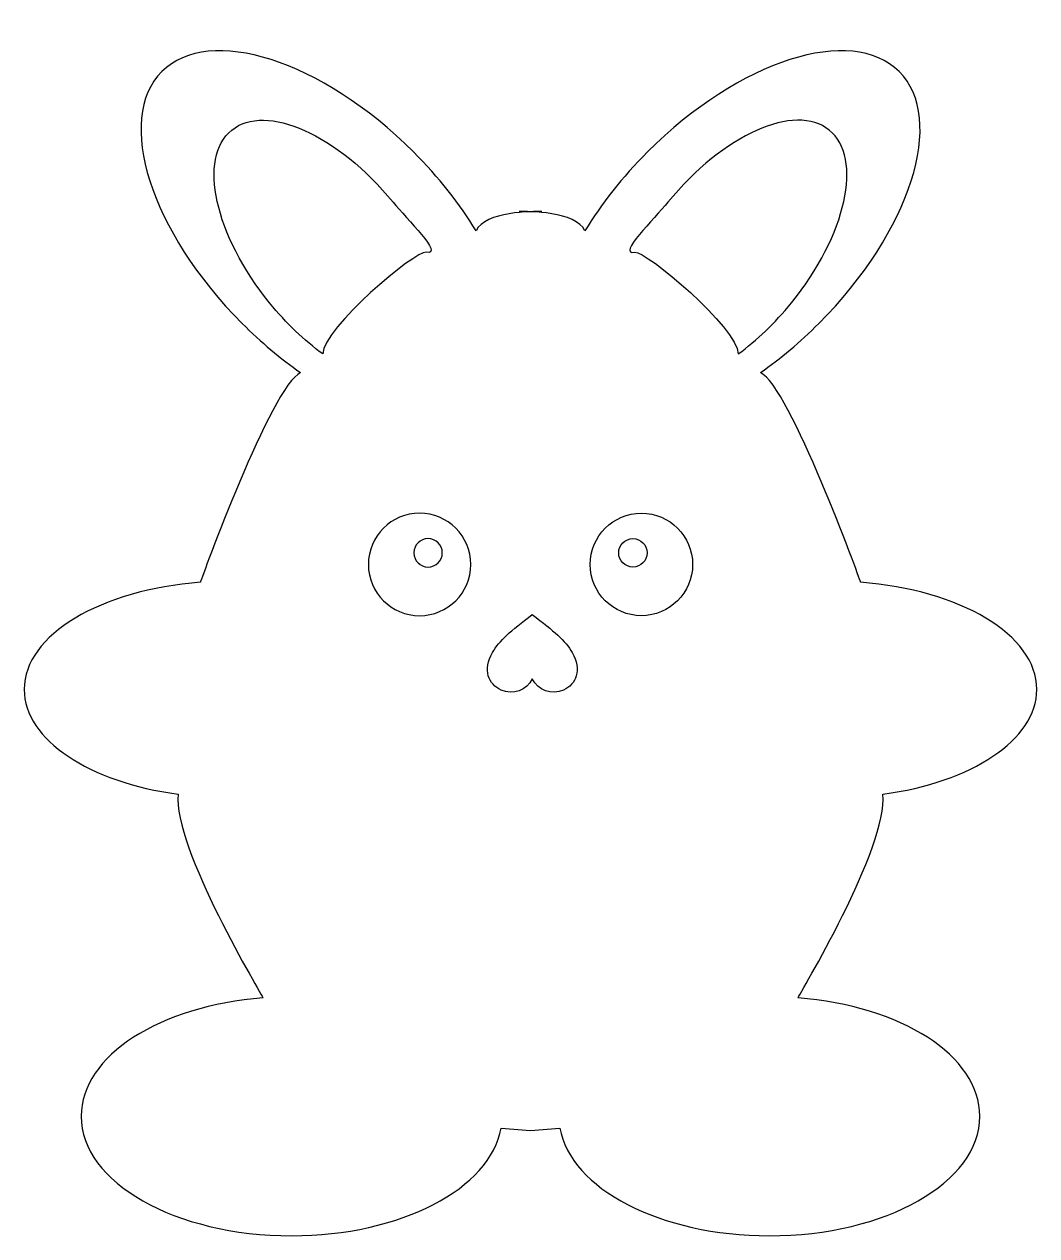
# Model space of a CAD drawing. Header units: centimetres. Extents: x -8.1 to 8.1, y -9.5 to 9.9.
import ezdxf

# ---------------------------------------------------------------- set-up
doc = ezdxf.new("R2010")
doc.units = ezdxf.units.CM
doc.header["$MEASUREMENT"] = 0
doc.layers.add('Camada 1', color=7, linetype='Continuous')

msp = doc.modelspace()

# ---------------------------------------------------------------- linework, layer by layer
at = {"layer": 'Camada 1'}
for points, knots in [([(5.29362, 0.97727), (6.89321, 0.86027), (8.12493, 0.13563), (8.12493, -0.74078), (8.12493, -0.74078), (8.12493, -1.55017), (7.07445, -2.23023), (5.65375, -2.42147), (5.65375, -2.42147), (5.75143, -3.25136), (4.28969, -5.68762), (4.28969, -5.68762), (4.28969, -5.68762), (5.93984, -5.81399), (7.21204, -6.61652), (7.21204, -7.58767), (7.21204, -7.58767), (7.21204, -8.64635), (5.69987, -9.50463), (3.83421, -9.50463), (3.83421, -9.50463), (2.08087, -9.50463), (0.63945, -8.74639), (0.47268, -7.77605), (0.47268, -7.77605), (0.47268, -7.77605), (0.00003, -7.81592), (0.00003, -7.81592), (0.00003, -7.81592), (0.00003, -7.81592), (-0.47262, -7.77605), (-0.47262, -7.77605), (-0.47262, -7.77605), (-0.63939, -8.74638), (-2.08084, -9.50463), (-3.83415, -9.50463), (-3.83415, -9.50463), (-5.69973, -9.50463), (-7.21198, -8.64635), (-7.21198, -7.58767), (-7.21198, -7.58767), (-7.21198, -6.61654), (-5.93978, -5.81401), (-4.28963, -5.68762), (-4.28963, -5.68762), (-4.28963, -5.68762), (-5.75132, -3.25136), (-5.65369, -2.42147), (-5.65369, -2.42147), (-7.0744, -2.2302), (-8.12493, -1.55014), (-8.12493, -0.74078), (-8.12493, -0.74078), (-8.12493, 0.13563), (-6.89324, 0.86027), (-5.29365, 0.97727), (-5.29365, 0.97727), (-5.29365, 0.97727), (-5.29487, 0.99367), (-5.29487, 0.99367), (-5.29487, 0.99367), (-5.29487, 0.99367), (-4.15375, 4.1433), (-3.69033, 4.34049), (-3.69033, 4.34049), (-4.00899, 4.5634), (-4.32533, 4.8278), (-4.62743, 5.13001), (-4.62743, 5.13001), (-6.09923, 6.6016), (-6.67636, 8.41031), (-5.91674, 9.16999), (-5.91674, 9.16999), (-5.15715, 9.92958), (-3.34843, 9.35239), (-1.87676, 7.8807), (-1.87676, 7.8807), (-1.4716, 7.47546), (-1.13402, 7.04462), (-0.87359, 6.61724), (-0.87359, 6.61724), (-0.73027, 6.9277), (0.04568, 6.9277), (0.18273, 6.9277), (0.18273, 6.9277), (0.18273, 6.9277), (-0.18259, 6.92769), (-0.18259, 6.92769), (-0.18259, 6.92769), (-0.04554, 6.92769), (0.73041, 6.92769), (0.87373, 6.61723), (0.87373, 6.61723), (1.13416, 7.04461), (1.47174, 7.47546), (1.8769, 7.88069), (1.8769, 7.88069), (3.34857, 9.35236), (5.15726, 9.92957), (5.91693, 9.16998), (5.91693, 9.16998), (6.67647, 8.41031), (6.09933, 6.60159), (4.62754, 5.13), (4.62754, 5.13), (4.32541, 4.82782), (4.0091, 4.56339), (3.69044, 4.34048), (3.69044, 4.34048), (4.15386, 4.14329), (5.29501, 0.99366), (5.29501, 0.99366), (5.29501, 0.99366), (5.29501, 0.99366), (5.29362, 0.97727), (5.29362, 0.97727)], [0, 0, 0, 0, 0.03333333, 0.03333333, 0.03333333, 0.03333333, 0.06666667, 0.06666667, 0.06666667, 0.06666667, 0.1, 0.1, 0.1, 0.1, 0.13333333, 0.13333333, 0.13333333, 0.13333333, 0.16666667, 0.16666667, 0.16666667, 0.16666667, 0.2, 0.2, 0.2, 0.2, 0.23333333, 0.23333333, 0.23333333, 0.23333333, 0.26666667, 0.26666667, 0.26666667, 0.26666667, 0.3, 0.3, 0.3, 0.3, 0.33333333, 0.33333333, 0.33333333, 0.33333333, 0.36666667, 0.36666667, 0.36666667, 0.36666667, 0.4, 0.4, 0.4, 0.4, 0.43333333, 0.43333333, 0.43333333, 0.43333333, 0.46666667, 0.46666667, 0.46666667, 0.46666667, 0.5, 0.5, 0.5, 0.5, 0.53333333, 0.53333333, 0.53333333, 0.53333333, 0.56666667, 0.56666667, 0.56666667, 0.56666667, 0.6, 0.6, 0.6, 0.6, 0.63333333, 0.63333333, 0.63333333, 0.63333333, 0.66666667, 0.66666667, 0.66666667, 0.66666667, 0.7, 0.7, 0.7, 0.7, 0.73333333, 0.73333333, 0.73333333, 0.73333333, 0.76666667, 0.76666667, 0.76666667, 0.76666667, 0.8, 0.8, 0.8, 0.8, 0.83333333, 0.83333333, 0.83333333, 0.83333333, 0.86666667, 0.86666667, 0.86666667, 0.86666667, 0.9, 0.9, 0.9, 0.9, 0.93333333, 0.93333333, 0.93333333, 0.93333333, 1, 1, 1, 1]), ([(-1.87148, 1.45018), (-1.87148, 1.57631), (-1.76922, 1.67844), (-1.64322, 1.67844), (-1.64322, 1.67844), (-1.51722, 1.67844), (-1.41496, 1.57631), (-1.41496, 1.45018), (-1.41496, 1.45018), (-1.41496, 1.32405), (-1.51722, 1.22192), (-1.64322, 1.22192), (-1.64322, 1.22192), (-1.76922, 1.22192), (-1.87148, 1.32405), (-1.87148, 1.45018)], [0, 0, 0, 0, 0.2, 0.2, 0.2, 0.2, 0.4, 0.4, 0.4, 0.4, 0.6, 0.6, 0.6, 0.6, 1, 1, 1, 1]), ([(1.8715, 1.45018), (1.8715, 1.57631), (1.76924, 1.67844), (1.64324, 1.67844), (1.64324, 1.67844), (1.51727, 1.67844), (1.41498, 1.57631), (1.41498, 1.45018), (1.41498, 1.45018), (1.41498, 1.32405), (1.51727, 1.22192), (1.64324, 1.22192), (1.64324, 1.22192), (1.76924, 1.22193), (1.8715, 1.32405), (1.8715, 1.45018)], [0, 0, 0, 0, 0.2, 0.2, 0.2, 0.2, 0.4, 0.4, 0.4, 0.4, 0.6, 0.6, 0.6, 0.6, 1, 1, 1, 1])]:
    msp.add_open_spline(points, degree=3, knots=knots, dxfattribs=at)
at = {"layer": 'Camada 1', "color": 7}
for points, knots in [([(-1.67383, 6.27282), (-1.37758, 6.22006), (-1.99067, 6.81069), (-2.20408, 7.07268), (-2.20408, 7.07268), (-3.08739, 8.15774), (-4.2473, 8.67606), (-4.79462, 8.23042), (-4.79462, 8.23042), (-5.34207, 7.78473), (-5.06976, 6.54386), (-4.18634, 5.4588), (-4.18634, 5.4588), (-3.91964, 5.13114), (-3.62757, 4.85515), (-3.3348, 4.64179), (-3.3348, 4.64179), (-3.33206, 5.05619), (-1.8415, 6.30267), (-1.67383, 6.27282)], [0, 0, 0, 0, 0.16666667, 0.16666667, 0.16666667, 0.16666667, 0.33333333, 0.33333333, 0.33333333, 0.33333333, 0.5, 0.5, 0.5, 0.5, 0.66666667, 0.66666667, 0.66666667, 0.66666667, 1, 1, 1, 1]), ([(1.67389, 6.27282), (1.37764, 6.22006), (1.99076, 6.81069), (2.20414, 7.07268), (2.20414, 7.07268), (3.08745, 8.15774), (4.24736, 8.67606), (4.79465, 8.23042), (4.79465, 8.23042), (5.3421, 7.78473), (5.06982, 6.54386), (4.18637, 5.4588), (4.18637, 5.4588), (3.9197, 5.13114), (3.6276, 4.85515), (3.33483, 4.64179), (3.33483, 4.64179), (3.33211, 5.05619), (1.84158, 6.30267), (1.67389, 6.27282)], [0, 0, 0, 0, 0.16666667, 0.16666667, 0.16666667, 0.16666667, 0.33333333, 0.33333333, 0.33333333, 0.33333333, 0.5, 0.5, 0.5, 0.5, 0.66666667, 0.66666667, 0.66666667, 0.66666667, 1, 1, 1, 1]), ([(-2.60183, 1.26399), (-2.60183, 1.71778), (-2.23406, 2.08568), (-1.78014, 2.08568), (-1.78014, 2.08568), (-1.32622, 2.08568), (-0.95845, 1.71778), (-0.95845, 1.26399), (-0.95845, 1.26399), (-0.95845, 0.81023), (-1.32625, 0.4423), (-1.78014, 0.4423), (-1.78014, 0.4423), (-2.23403, 0.4423), (-2.60183, 0.81023), (-2.60183, 1.26399)], [0, 0, 0, 0, 0.2, 0.2, 0.2, 0.2, 0.4, 0.4, 0.4, 0.4, 0.6, 0.6, 0.6, 0.6, 1, 1, 1, 1]), ([(2.60189, 1.26399), (2.60189, 1.71778), (2.23412, 2.08568), (1.7802, 2.08568), (1.7802, 2.08568), (1.32628, 2.08568), (0.95848, 1.71778), (0.95848, 1.26399), (0.95848, 1.26399), (0.95848, 0.81023), (1.32628, 0.4423), (1.7802, 0.4423), (1.7802, 0.4423), (2.23412, 0.4423), (2.60189, 0.81023), (2.60189, 1.26399)], [0, 0, 0, 0, 0.2, 0.2, 0.2, 0.2, 0.4, 0.4, 0.4, 0.4, 0.6, 0.6, 0.6, 0.6, 1, 1, 1, 1]), ([(0.02892, 0.45926), (-0.32062, 0.19436), (-0.49794, 0.04574), (-0.61103, -0.15047), (-0.61103, -0.15047), (-0.77036, -0.42667), (-0.67371, -0.66053), (-0.47228, -0.75213), (-0.47228, -0.75213), (-0.28284, -0.83772), (-0.05863, -0.75734), (0.02892, -0.57182), (0.02892, -0.57182), (0.1166, -0.75737), (0.34094, -0.83775), (0.53062, -0.75213), (0.53062, -0.75213), (0.73178, -0.66053), (0.82806, -0.42667), (0.66897, -0.15047), (0.66897, -0.15047), (0.55605, 0.04577), (0.37862, 0.19439), (0.02892, 0.45926)], [0, 0, 0, 0, 0.14285714, 0.14285714, 0.14285714, 0.14285714, 0.28571429, 0.28571429, 0.28571429, 0.28571429, 0.42857143, 0.42857143, 0.42857143, 0.42857143, 0.57142857, 0.57142857, 0.57142857, 0.57142857, 0.71428571, 0.71428571, 0.71428571, 0.71428571, 1, 1, 1, 1])]:
    msp.add_open_spline(points, degree=3, knots=knots, dxfattribs=at)

doc.saveas('drawing.dxf')
